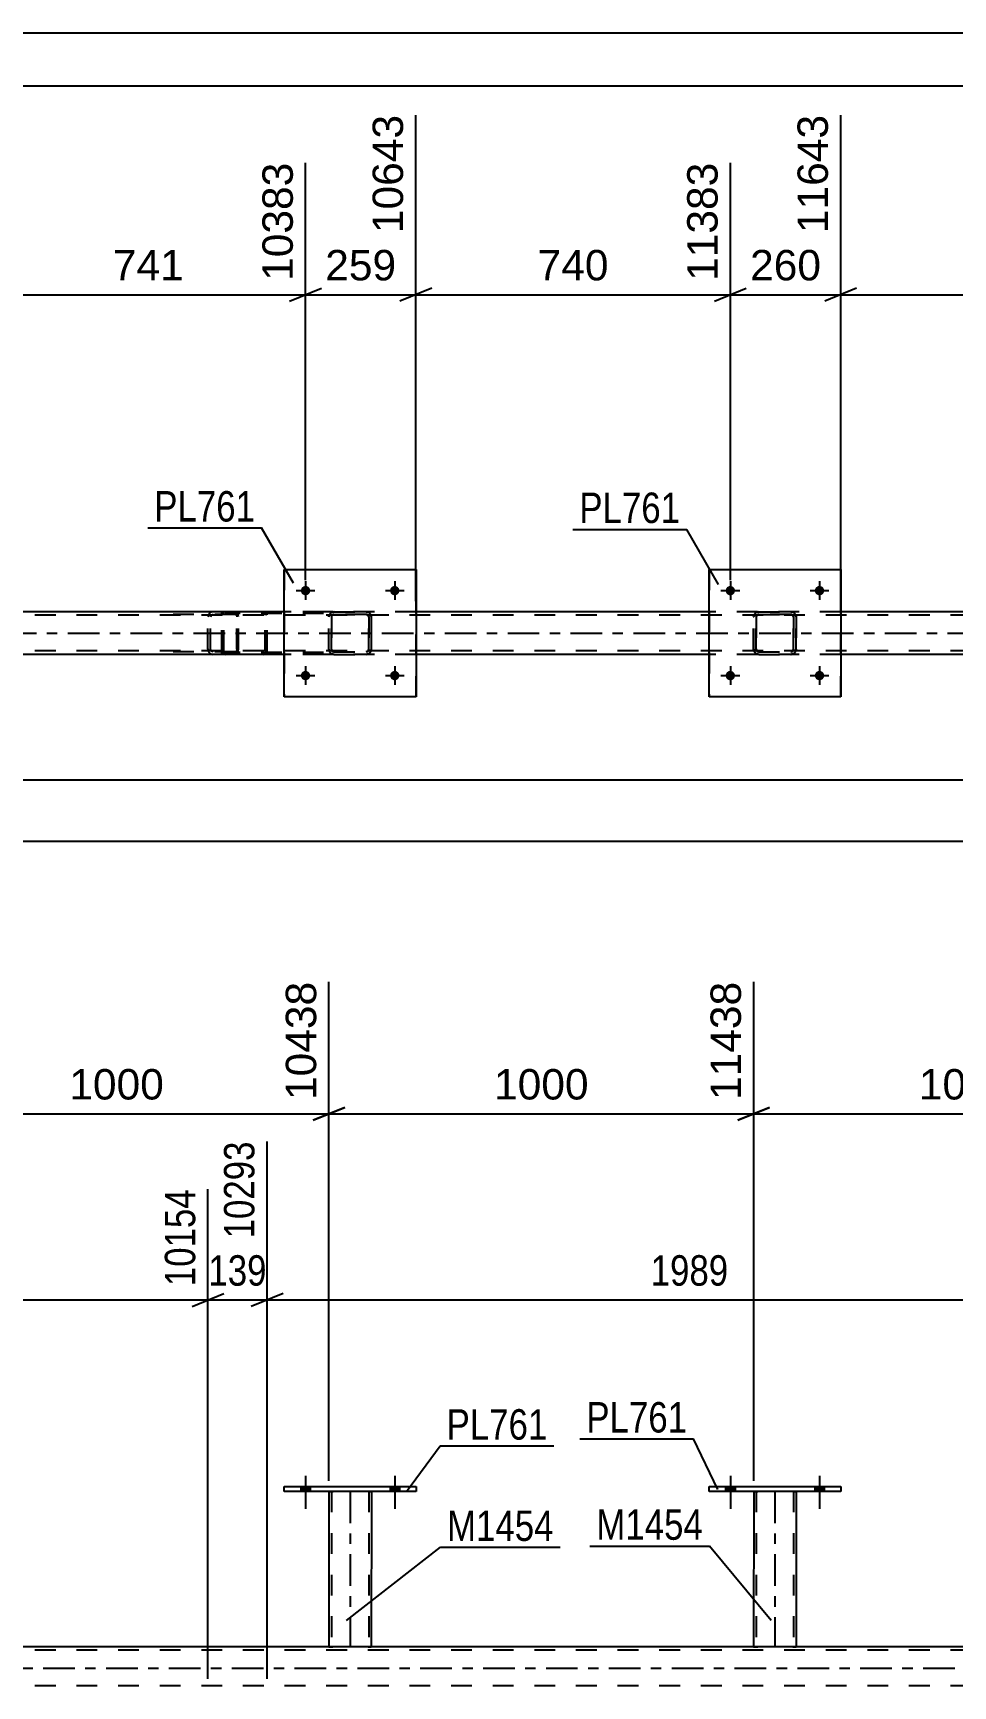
# Model space of a CAD drawing. Header units: millimetres. Extents: x 0 to 841, y 0 to 594.
# Drawn here: x 429.3 to 515.9, y 438.3 to 594 of the extents above; entities that cross this region are included whole.
import ezdxf

# ---------------------------------------------------------------- set-up
doc = ezdxf.new("R2010")
doc.units = ezdxf.units.MM
doc.linetypes.add('DXK_LINE_DOT2', pattern=[3.9198, 1.9599, -1.9599])
doc.linetypes.add('DXK_LINE_DOT3', pattern=[5.9187, 2.979, -0.9799, 0.9799, -0.9799])
doc.styles.add('Arial', font='ARIAL.TTF', dxfattribs={"height": 0.2})
doc.styles.add('Arial Narrow', font='ARIALN.TTF', dxfattribs={"height": 0.2})

# ---------------------------------------------------------------- blocks, each defined once
blk = doc.blocks.new('Unknown-814761036-1137')
at = {"color": 5, "linetype": 'Continuous'}
for p, q in [((841, 594), (0, 594)), ((836, 589), (5, 589))]:
    blk.add_line(p, q, dxfattribs=at)
blk = doc.blocks.new('Part-814761036-1371 - 1274')
at = {"color": 7, "linetype": 'DXK_LINE_DOT2'}
for p, q in [((447.1, 539.29), (447.07, 539.17)), ((447.07, 535.81), (447.07, 539.17)), ((447.24, 539.17), (447.26, 539.23)), ((447.24, 535.81), (447.24, 539.17)), ((447.26, 539.23), (447.29, 539.28)), ((447.41, 539.49), (447.28, 539.46)), ((447.29, 539.28), (447.35, 539.32)), ((447.35, 539.32), (447.41, 539.33)), ((456.64, 539.49), (447.41, 539.49)), ((456.64, 539.33), (447.41, 539.33)), ((451.12, 539.46), (450.99, 539.49)), ((450.99, 539.33), (451.05, 539.32)), ((451.05, 539.32), (451.08, 539.3)), ((451.08, 539.3), (451.11, 539.28)), ((451.11, 539.28), (451.15, 539.23)), ((451.15, 539.23), (451.16, 539.17)), ((451.16, 535.81), (451.16, 539.17)), ((451.33, 539.17), (451.3, 539.29)), ((451.33, 535.81), (451.33, 539.17)), ((447.07, 535.81), (447.1, 535.69)), ((447.26, 535.75), (447.24, 535.81)), ((447.29, 535.7), (447.26, 535.75)), ((447.28, 535.51), (447.41, 535.49)), ((447.29, 535.7), (447.32, 535.68)), ((447.32, 535.68), (447.35, 535.66)), ((447.35, 535.66), (447.41, 535.65)), ((456.64, 535.65), (447.41, 535.65)), ((456.64, 535.49), (447.41, 535.49)), ((451.05, 535.66), (450.99, 535.65)), ((450.99, 535.49), (451.12, 535.51)), ((451.11, 535.7), (451.05, 535.66)), ((451.15, 535.75), (451.11, 535.7)), ((451.16, 535.81), (451.15, 535.75)), ((451.3, 535.69), (451.33, 535.81))]:
    blk.add_line(p, q, dxfattribs=at)
for centre, start, end in [((447.4, 539.15), 110.7583, 155.68), ((451, 539.15), 24.32, 69.2417), ((447.4, 535.82), 204.32, 249.2417), ((451, 535.82), 290.7583, 335.68)]:
    blk.add_arc(centre, 0.331, start, end, dxfattribs=at)
blk = doc.blocks.new('Part-814761036-1306 - 1274')
at = {"color": 7, "linetype": 'DXK_LINE_DOT2'}
for p, q in [((760.68, 539.17), (83.35, 539.17)), ((465.35, 539.49), (452.95, 539.49)), ((505.35, 539.49), (492.95, 539.49)), ((760.68, 535.81), (83.35, 535.81)), ((465.35, 535.49), (452.95, 535.49)), ((505.35, 535.49), (492.95, 535.49))]:
    blk.add_line(p, q, dxfattribs=at)
at = {"color": 2, "linetype": 'Continuous'}
for p, q in [((452.95, 539.49), (425.35, 539.49)), ((492.95, 539.49), (465.35, 539.49)), ((532.95, 539.49), (505.35, 539.49)), ((452.95, 535.49), (425.35, 535.49)), ((492.95, 535.49), (465.35, 535.49)), ((532.95, 535.49), (505.35, 535.49))]:
    blk.add_line(p, q, dxfattribs=at)
at = {"color": 7, "linetype": 'DXK_LINE_DOT3'}
blk.add_line((83.35, 537.49), (760.68, 537.49), dxfattribs=at)
blk = doc.blocks.new('Bolt-814761036-1441 - 1274')
at = {"linetype": 'Continuous'}
for points in [[(454.51, 533.49), (454.52, 533.58), (454.55, 533.67), (454.59, 533.75), (454.65, 533.82), (454.73, 533.87), (454.81, 533.91), (454.9, 533.93), (454.99, 533.93), (455.08, 533.91), (455.17, 533.87), (455.24, 533.82), (455.3, 533.75), (455.35, 533.67), (455.38, 533.58), (455.39, 533.49), (455.38, 533.4), (455.35, 533.31), (455.3, 533.23), (455.24, 533.16), (455.17, 533.11), (455.08, 533.07), (454.99, 533.05), (454.9, 533.05), (454.81, 533.07), (454.73, 533.11), (454.65, 533.16), (454.59, 533.23), (454.55, 533.31), (454.52, 533.4)], [(462.91, 533.49), (462.92, 533.58), (462.95, 533.67), (462.99, 533.75), (463.05, 533.82), (463.13, 533.87), (463.21, 533.91), (463.3, 533.93), (463.39, 533.93), (463.48, 533.91), (463.57, 533.87), (463.64, 533.82), (463.7, 533.75), (463.75, 533.67), (463.78, 533.58), (463.79, 533.49), (463.78, 533.4), (463.75, 533.31), (463.7, 533.23), (463.64, 533.16), (463.57, 533.11), (463.48, 533.07), (463.39, 533.05), (463.3, 533.05), (463.21, 533.07), (463.13, 533.11), (463.05, 533.16), (462.99, 533.23), (462.95, 533.31), (462.92, 533.4)]]:
    blk.add_hatch(color=1, dxfattribs=at).paths.add_polyline_path(points)
at = {"color": 1, "linetype": 'Continuous'}
for p, q in [((454.95, 534.37), (454.95, 532.61)), ((463.35, 534.37), (463.35, 532.61)), ((454.07, 533.49), (455.83, 533.49)), ((462.47, 533.49), (464.23, 533.49))]:
    blk.add_line(p, q, dxfattribs=at)
blk = doc.blocks.new('Part-814761036-1377 - 1274')
at = {"color": 7, "linetype": 'DXK_LINE_DOT2'}
for p, q in [((448.35, 539.49), (441.42, 539.49)), ((448.35, 539.25), (441.42, 539.25)), ((445.77, 539.09), (445.76, 539.01)), ((445.76, 535.97), (445.76, 539.01)), ((445.79, 539.19), (445.77, 539.09)), ((446.01, 539.01), (446.03, 539.1)), ((446.01, 535.97), (446.01, 539.01)), ((446.03, 539.1), (446.08, 539.18)), ((446.26, 539.49), (446.07, 539.45)), ((446.08, 539.18), (446.16, 539.23)), ((446.16, 539.23), (446.26, 539.25)), ((447.07, 539.25), (447.07, 539.49)), ((448.45, 539.45), (448.35, 539.49)), ((448.35, 539.25), (448.4, 539.23)), ((448.4, 539.23), (448.45, 539.18)), ((448.54, 539.35), (448.45, 539.45)), ((448.45, 539.18), (448.47, 539.1)), ((448.47, 539.1), (448.49, 539.01)), ((448.49, 535.97), (448.49, 539.01)), ((448.6, 539.19), (448.54, 539.35)), ((448.62, 539.01), (448.6, 539.19)), ((448.62, 535.97), (448.62, 539.01)), ((448.35, 535.73), (441.42, 535.73)), ((448.35, 535.49), (441.42, 535.49)), ((445.76, 535.97), (445.77, 535.88)), ((445.77, 535.88), (445.79, 535.78)), ((446.03, 535.88), (446.01, 535.97)), ((446.08, 535.8), (446.03, 535.88)), ((446.07, 535.53), (446.26, 535.49)), ((446.16, 535.75), (446.08, 535.8)), ((446.26, 535.73), (446.16, 535.75)), ((447.07, 535.49), (447.07, 535.73)), ((448.4, 535.75), (448.35, 535.73)), ((448.35, 535.49), (448.45, 535.53)), ((448.45, 535.8), (448.4, 535.75)), ((448.47, 535.88), (448.45, 535.8)), ((448.45, 535.53), (448.54, 535.63)), ((448.49, 535.97), (448.47, 535.88)), ((448.54, 535.63), (448.6, 535.78)), ((448.6, 535.78), (448.62, 535.97))]:
    blk.add_line(p, q, dxfattribs=at)
for centre, start, end in [((446.24, 538.99), 111.1941, 156.1506), ((446.24, 535.98), 203.8494, 248.8059)]:
    blk.add_arc(centre, 0.492, start, end, dxfattribs=at)
blk = doc.blocks.new('Bolt-814761036-1442 - 1274')
at = {"linetype": 'Continuous'}
for points in [[(454.51, 541.49), (454.52, 541.58), (454.55, 541.67), (454.59, 541.75), (454.65, 541.82), (454.73, 541.87), (454.81, 541.91), (454.9, 541.93), (454.99, 541.93), (455.08, 541.91), (455.17, 541.87), (455.24, 541.82), (455.3, 541.75), (455.35, 541.67), (455.38, 541.58), (455.39, 541.49), (455.38, 541.4), (455.35, 541.31), (455.3, 541.23), (455.24, 541.16), (455.17, 541.11), (455.08, 541.07), (454.99, 541.05), (454.9, 541.05), (454.81, 541.07), (454.73, 541.11), (454.65, 541.16), (454.59, 541.23), (454.55, 541.31), (454.52, 541.4)], [(462.91, 541.49), (462.92, 541.58), (462.95, 541.67), (462.99, 541.75), (463.05, 541.82), (463.13, 541.87), (463.21, 541.91), (463.3, 541.93), (463.39, 541.93), (463.48, 541.91), (463.57, 541.87), (463.64, 541.82), (463.7, 541.75), (463.75, 541.67), (463.78, 541.58), (463.79, 541.49), (463.78, 541.4), (463.75, 541.31), (463.7, 541.23), (463.64, 541.16), (463.57, 541.11), (463.48, 541.07), (463.39, 541.05), (463.3, 541.05), (463.21, 541.07), (463.13, 541.11), (463.05, 541.16), (462.99, 541.23), (462.95, 541.31), (462.92, 541.4)]]:
    blk.add_hatch(color=1, dxfattribs=at).paths.add_polyline_path(points)
at = {"color": 1, "linetype": 'Continuous'}
for p, q in [((454.95, 542.37), (454.95, 540.61)), ((463.35, 542.37), (463.35, 540.61)), ((454.07, 541.49), (455.83, 541.49)), ((462.47, 541.49), (464.23, 541.49))]:
    blk.add_line(p, q, dxfattribs=at)
blk = doc.blocks.new('Bolt-814761036-1443 - 1274')
at = {"linetype": 'Continuous'}
for points in [[(494.51, 533.49), (494.52, 533.58), (494.55, 533.67), (494.59, 533.75), (494.65, 533.82), (494.73, 533.87), (494.81, 533.91), (494.9, 533.93), (494.99, 533.93), (495.08, 533.91), (495.17, 533.87), (495.24, 533.82), (495.3, 533.75), (495.35, 533.67), (495.38, 533.58), (495.39, 533.49), (495.38, 533.4), (495.35, 533.31), (495.3, 533.23), (495.24, 533.16), (495.17, 533.11), (495.08, 533.07), (494.99, 533.05), (494.9, 533.05), (494.81, 533.07), (494.73, 533.11), (494.65, 533.16), (494.59, 533.23), (494.55, 533.31), (494.52, 533.4)], [(502.91, 533.49), (502.92, 533.58), (502.95, 533.67), (502.99, 533.75), (503.05, 533.82), (503.13, 533.87), (503.21, 533.91), (503.3, 533.93), (503.39, 533.93), (503.48, 533.91), (503.57, 533.87), (503.64, 533.82), (503.7, 533.75), (503.75, 533.67), (503.78, 533.58), (503.79, 533.49), (503.78, 533.4), (503.75, 533.31), (503.7, 533.23), (503.64, 533.16), (503.57, 533.11), (503.48, 533.07), (503.39, 533.05), (503.3, 533.05), (503.21, 533.07), (503.13, 533.11), (503.05, 533.16), (502.99, 533.23), (502.95, 533.31), (502.92, 533.4)]]:
    blk.add_hatch(color=1, dxfattribs=at).paths.add_polyline_path(points)
at = {"color": 1, "linetype": 'Continuous'}
for p, q in [((494.95, 534.37), (494.95, 532.61)), ((503.35, 534.37), (503.35, 532.61)), ((494.07, 533.49), (495.83, 533.49)), ((502.47, 533.49), (504.23, 533.49))]:
    blk.add_line(p, q, dxfattribs=at)
blk = doc.blocks.new('Bolt-814761036-1444 - 1274')
at = {"linetype": 'Continuous'}
for points in [[(494.51, 541.49), (494.52, 541.58), (494.55, 541.67), (494.59, 541.75), (494.65, 541.82), (494.73, 541.87), (494.81, 541.91), (494.9, 541.93), (494.99, 541.93), (495.08, 541.91), (495.17, 541.87), (495.24, 541.82), (495.3, 541.75), (495.35, 541.67), (495.38, 541.58), (495.39, 541.49), (495.38, 541.4), (495.35, 541.31), (495.3, 541.23), (495.24, 541.16), (495.17, 541.11), (495.08, 541.07), (494.99, 541.05), (494.9, 541.05), (494.81, 541.07), (494.73, 541.11), (494.65, 541.16), (494.59, 541.23), (494.55, 541.31), (494.52, 541.4)], [(502.91, 541.49), (502.92, 541.58), (502.95, 541.67), (502.99, 541.75), (503.05, 541.82), (503.13, 541.87), (503.21, 541.91), (503.3, 541.93), (503.39, 541.93), (503.48, 541.91), (503.57, 541.87), (503.64, 541.82), (503.7, 541.75), (503.75, 541.67), (503.78, 541.58), (503.79, 541.49), (503.78, 541.4), (503.75, 541.31), (503.7, 541.23), (503.64, 541.16), (503.57, 541.11), (503.48, 541.07), (503.39, 541.05), (503.3, 541.05), (503.21, 541.07), (503.13, 541.11), (503.05, 541.16), (502.99, 541.23), (502.95, 541.31), (502.92, 541.4)]]:
    blk.add_hatch(color=1, dxfattribs=at).paths.add_polyline_path(points)
at = {"color": 1, "linetype": 'Continuous'}
for p, q in [((494.95, 542.37), (494.95, 540.61)), ((503.35, 542.37), (503.35, 540.61)), ((494.07, 541.49), (495.83, 541.49)), ((502.47, 541.49), (504.23, 541.49))]:
    blk.add_line(p, q, dxfattribs=at)
blk = doc.blocks.new('Part-814761036-1490 - 1274')
at = {"color": 2, "linetype": 'Continuous'}
for p, q in [((492.95, 531.49), (492.95, 543.49)), ((492.95, 543.49), (492.95, 543.49)), ((492.95, 543.49), (505.35, 543.49)), ((505.35, 543.49), (505.35, 531.49)), ((492.95, 531.49), (492.95, 531.49)), ((505.35, 531.49), (492.95, 531.49))]:
    blk.add_line(p, q, dxfattribs=at)
at = {"color": 7, "linetype": 'DXK_LINE_DOT2'}
for p, q in [((492.95, 543.49), (492.95, 531.49)), ((492.95, 543.49), (492.95, 543.49)), ((505.35, 531.49), (505.35, 543.49)), ((492.95, 531.49), (492.95, 531.49))]:
    blk.add_line(p, q, dxfattribs=at)
blk = doc.blocks.new('Part-814761036-1491 - 1274')
at = {"color": 7, "linetype": 'DXK_LINE_DOT2'}
for p, q in [((497.14, 539.01), (497.18, 539.19)), ((497.14, 539.01), (497.15, 539.01)), ((497.14, 535.97), (497.14, 539.01)), ((497.18, 539.19), (497.15, 539.01)), ((497.15, 535.97), (497.15, 539.01)), ((497.4, 539.1), (497.38, 539.01)), ((497.39, 539.01), (497.38, 539.01)), ((497.38, 539.01), (497.38, 535.97)), ((497.39, 539.01), (497.41, 539.1)), ((497.39, 535.97), (497.39, 539.01)), ((497.45, 539.18), (497.4, 539.1)), ((497.41, 539.1), (497.46, 539.18)), ((497.44, 539.45), (497.62, 539.49)), ((497.63, 539.49), (497.44, 539.45)), ((497.53, 539.23), (497.45, 539.18)), ((497.46, 539.18), (497.54, 539.23)), ((497.62, 539.25), (497.53, 539.23)), ((497.54, 539.23), (497.63, 539.25)), ((497.63, 539.49), (497.62, 539.49)), ((497.62, 539.49), (500.66, 539.49)), ((497.62, 539.25), (497.63, 539.25)), ((500.66, 539.25), (497.62, 539.25)), ((497.63, 539.49), (500.67, 539.49)), ((497.63, 539.25), (500.67, 539.25)), ((500.66, 539.49), (500.67, 539.49)), ((500.66, 539.49), (500.85, 539.45)), ((500.67, 539.25), (500.66, 539.25)), ((500.75, 539.23), (500.66, 539.25)), ((500.85, 539.45), (500.67, 539.49)), ((500.67, 539.25), (500.76, 539.23)), ((500.75, 539.23), (500.76, 539.23)), ((500.83, 539.18), (500.75, 539.23)), ((500.76, 539.23), (500.84, 539.18)), ((500.88, 539.1), (500.83, 539.18)), ((500.84, 539.18), (500.89, 539.1)), ((500.9, 539.01), (500.88, 539.1)), ((500.89, 539.1), (500.91, 539.01)), ((500.91, 539.01), (500.9, 539.01)), ((500.9, 539.01), (500.9, 535.97)), ((500.91, 535.97), (500.91, 539.01)), ((501.11, 539.19), (501.14, 539.01)), ((501.15, 539.01), (501.11, 539.19)), ((501.15, 539.01), (501.14, 539.01)), ((501.14, 539.01), (501.14, 535.97)), ((501.15, 535.97), (501.15, 539.01)), ((497.15, 535.97), (497.14, 535.97)), ((497.18, 535.78), (497.14, 535.97)), ((497.15, 535.97), (497.18, 535.78)), ((497.38, 535.97), (497.39, 535.97)), ((497.38, 535.97), (497.4, 535.88)), ((497.41, 535.88), (497.39, 535.97)), ((497.4, 535.88), (497.45, 535.8)), ((497.46, 535.8), (497.41, 535.88)), ((497.44, 535.53), (497.44, 535.52)), ((497.62, 535.49), (497.44, 535.53)), ((497.44, 535.52), (497.63, 535.49)), ((497.45, 535.8), (497.53, 535.75)), ((497.54, 535.75), (497.46, 535.8)), ((497.53, 535.75), (497.62, 535.73)), ((497.63, 535.73), (497.54, 535.75)), ((497.63, 535.73), (497.62, 535.73)), ((497.62, 535.73), (500.66, 535.73)), ((497.63, 535.49), (497.62, 535.49)), ((497.62, 535.49), (500.66, 535.49)), ((497.63, 535.73), (500.67, 535.73)), ((497.63, 535.49), (500.67, 535.49)), ((500.66, 535.73), (500.75, 535.75)), ((500.66, 535.73), (500.67, 535.73)), ((500.85, 535.53), (500.66, 535.49)), ((500.66, 535.49), (500.67, 535.49)), ((500.76, 535.75), (500.67, 535.73)), ((500.67, 535.49), (500.85, 535.52)), ((500.75, 535.75), (500.83, 535.8)), ((500.84, 535.8), (500.76, 535.75)), ((500.83, 535.8), (500.88, 535.88)), ((500.89, 535.88), (500.84, 535.8)), ((500.88, 535.88), (500.9, 535.97)), ((500.91, 535.97), (500.89, 535.88)), ((500.9, 535.97), (500.91, 535.97)), ((501.14, 535.97), (501.11, 535.78)), ((501.11, 535.78), (501.15, 535.97)), ((501.14, 535.97), (501.15, 535.97))]:
    blk.add_line(p, q, dxfattribs=at)
at = {"color": 7, "linetype": 'DXK_LINE_DOT3'}
blk.add_line((499.15, 537.49), (499.14, 537.49), dxfattribs=at)
at = {"color": 7, "linetype": 'DXK_LINE_DOT2'}
for centre, start, end in [((497.62, 539.01), 112.5, 157.5), ((497.63, 539.01), 112.5, 157.5), ((500.66, 539.01), 22.5, 67.5), ((500.67, 539.01), 22.5, 67.5), ((497.62, 535.97), 202.5, 247.5), ((497.63, 535.97), 202.5, 247.5), ((500.66, 535.97), 292.5, 337.5), ((500.67, 535.97), 292.5, 337.5)]:
    blk.add_arc(centre, 0.48, start, end, dxfattribs=at)
blk = doc.blocks.new('Part-814761036-1496 - 1274')
at = {"color": 2, "linetype": 'Continuous'}
for p, q in [((452.95, 531.49), (452.95, 543.49)), ((452.95, 543.49), (452.95, 543.49)), ((452.95, 543.49), (465.35, 543.49)), ((465.35, 543.49), (465.35, 531.49)), ((452.95, 531.49), (452.95, 531.49)), ((465.35, 531.49), (452.95, 531.49))]:
    blk.add_line(p, q, dxfattribs=at)
at = {"color": 7, "linetype": 'DXK_LINE_DOT2'}
for p, q in [((452.95, 543.49), (452.95, 531.49)), ((452.95, 543.49), (452.95, 543.49)), ((465.35, 531.49), (465.35, 543.49)), ((452.95, 531.49), (452.95, 531.49))]:
    blk.add_line(p, q, dxfattribs=at)
blk = doc.blocks.new('Part-814761036-1497 - 1274')
at = {"color": 7, "linetype": 'DXK_LINE_DOT2'}
for p, q in [((457.14, 539.01), (457.18, 539.19)), ((457.14, 539.01), (457.15, 539.01)), ((457.14, 535.97), (457.14, 539.01)), ((457.18, 539.19), (457.15, 539.01)), ((457.15, 535.97), (457.15, 539.01)), ((457.4, 539.1), (457.38, 539.01)), ((457.39, 539.01), (457.38, 539.01)), ((457.38, 539.01), (457.38, 535.97)), ((457.39, 539.01), (457.41, 539.1)), ((457.39, 535.97), (457.39, 539.01)), ((457.45, 539.18), (457.4, 539.1)), ((457.41, 539.1), (457.46, 539.18)), ((457.44, 539.45), (457.62, 539.49)), ((457.63, 539.49), (457.44, 539.45)), ((457.53, 539.23), (457.45, 539.18)), ((457.46, 539.18), (457.54, 539.23)), ((457.62, 539.25), (457.53, 539.23)), ((457.54, 539.23), (457.63, 539.25)), ((457.63, 539.49), (457.62, 539.49)), ((457.62, 539.49), (460.66, 539.49)), ((457.62, 539.25), (457.63, 539.25)), ((460.66, 539.25), (457.62, 539.25)), ((457.63, 539.49), (460.67, 539.49)), ((457.63, 539.25), (460.67, 539.25)), ((460.66, 539.49), (460.67, 539.49)), ((460.66, 539.49), (460.85, 539.45)), ((460.67, 539.25), (460.66, 539.25)), ((460.75, 539.23), (460.66, 539.25)), ((460.85, 539.45), (460.67, 539.49)), ((460.67, 539.25), (460.76, 539.23)), ((460.75, 539.23), (460.76, 539.23)), ((460.83, 539.18), (460.75, 539.23)), ((460.76, 539.23), (460.84, 539.18)), ((460.88, 539.1), (460.83, 539.18)), ((460.84, 539.18), (460.89, 539.1)), ((460.9, 539.01), (460.88, 539.1)), ((460.89, 539.1), (460.91, 539.01)), ((460.91, 539.01), (460.9, 539.01)), ((460.9, 539.01), (460.9, 535.97)), ((460.91, 535.97), (460.91, 539.01)), ((461.11, 539.19), (461.14, 539.01)), ((461.15, 539.01), (461.11, 539.19)), ((461.15, 539.01), (461.14, 539.01)), ((461.14, 539.01), (461.14, 535.97)), ((461.15, 535.97), (461.15, 539.01)), ((457.15, 535.97), (457.14, 535.97)), ((457.18, 535.78), (457.14, 535.97)), ((457.15, 535.97), (457.18, 535.78)), ((457.38, 535.97), (457.39, 535.97)), ((457.38, 535.97), (457.4, 535.88)), ((457.41, 535.88), (457.39, 535.97)), ((457.4, 535.88), (457.45, 535.8)), ((457.46, 535.8), (457.41, 535.88)), ((457.44, 535.53), (457.44, 535.52)), ((457.62, 535.49), (457.44, 535.53)), ((457.44, 535.52), (457.63, 535.49)), ((457.45, 535.8), (457.53, 535.75)), ((457.54, 535.75), (457.46, 535.8)), ((457.53, 535.75), (457.62, 535.73)), ((457.63, 535.73), (457.54, 535.75)), ((457.63, 535.73), (457.62, 535.73)), ((457.62, 535.73), (460.66, 535.73)), ((457.63, 535.49), (457.62, 535.49)), ((457.62, 535.49), (460.66, 535.49)), ((457.63, 535.73), (460.67, 535.73)), ((457.63, 535.49), (460.67, 535.49)), ((460.66, 535.73), (460.75, 535.75)), ((460.66, 535.73), (460.67, 535.73)), ((460.85, 535.53), (460.66, 535.49)), ((460.66, 535.49), (460.67, 535.49)), ((460.76, 535.75), (460.67, 535.73)), ((460.67, 535.49), (460.85, 535.52)), ((460.75, 535.75), (460.83, 535.8)), ((460.84, 535.8), (460.76, 535.75)), ((460.83, 535.8), (460.88, 535.88)), ((460.89, 535.88), (460.84, 535.8)), ((460.88, 535.88), (460.9, 535.97)), ((460.91, 535.97), (460.89, 535.88)), ((460.9, 535.97), (460.91, 535.97)), ((461.14, 535.97), (461.11, 535.78)), ((461.11, 535.78), (461.15, 535.97)), ((461.14, 535.97), (461.15, 535.97))]:
    blk.add_line(p, q, dxfattribs=at)
at = {"color": 7, "linetype": 'DXK_LINE_DOT3'}
blk.add_line((459.15, 537.49), (459.14, 537.49), dxfattribs=at)
at = {"color": 7, "linetype": 'DXK_LINE_DOT2'}
for centre, start, end in [((457.62, 539.01), 112.5, 157.5), ((457.63, 539.01), 112.5, 157.5), ((460.66, 539.01), 22.5, 67.5), ((460.67, 539.01), 22.5, 67.5), ((457.62, 535.97), 202.5, 247.5), ((457.63, 535.97), 202.5, 247.5), ((460.66, 535.97), 292.5, 337.5), ((460.67, 535.97), 292.5, 337.5)]:
    blk.add_arc(centre, 0.48, start, end, dxfattribs=at)
blk = doc.blocks.new('Bolt-814761036-3072 - 3064')
at = {"linetype": 'Continuous'}
for points in [[(494.51, 456.66), (495.39, 456.66), (495.39, 457.14), (494.51, 457.14)], [(502.91, 456.66), (503.79, 456.66), (503.79, 457.14), (502.91, 457.14)]]:
    blk.add_hatch(color=1, dxfattribs=at).paths.add_polyline_path(points)
at = {"color": 1, "linetype": 'Continuous'}
for p, q in [((494.95, 458.14), (494.95, 455.02)), ((503.35, 458.14), (503.35, 455.02)), ((494.51, 457.14), (494.51, 456.66)), ((495.39, 457.14), (495.39, 456.66)), ((502.91, 457.14), (502.91, 456.66)), ((503.79, 457.14), (503.79, 456.66))]:
    blk.add_line(p, q, dxfattribs=at)
blk = doc.blocks.new('Bolt-814761036-3170 - 3064')
at = {"linetype": 'Continuous'}
for points in [[(454.51, 456.66), (455.39, 456.66), (455.39, 457.14), (454.51, 457.14)], [(462.91, 456.66), (463.79, 456.66), (463.79, 457.14), (462.91, 457.14)]]:
    blk.add_hatch(color=1, dxfattribs=at).paths.add_polyline_path(points)
at = {"color": 1, "linetype": 'Continuous'}
for p, q in [((454.95, 458.14), (454.95, 455.02)), ((463.35, 458.14), (463.35, 455.02)), ((454.51, 457.14), (454.51, 456.66)), ((455.39, 457.14), (455.39, 456.66)), ((462.91, 457.14), (462.91, 456.66)), ((463.79, 457.14), (463.79, 456.66))]:
    blk.add_line(p, q, dxfattribs=at)
blk = doc.blocks.new('Part-814761036-3531 - 3064')
at = {"color": 2, "linetype": 'Continuous'}
for p, q in [((497.15, 456.66), (497.14, 442.02)), ((501.15, 456.66), (501.14, 442.02)), ((497.18, 442.02), (497.14, 442.02)), ((497.28, 442.02), (497.18, 442.02)), ((497.44, 442.02), (497.28, 442.02)), ((500.85, 442.02), (497.44, 442.02)), ((501, 442.02), (500.85, 442.02)), ((501.11, 442.02), (501, 442.02)), ((501.14, 442.02), (501.11, 442.02))]:
    blk.add_line(p, q, dxfattribs=at)
at = {"color": 7, "linetype": 'DXK_LINE_DOT2'}
for p, q in [((497.15, 456.66), (497.15, 456.66)), ((497.15, 456.66), (497.15, 456.66)), ((497.15, 456.66), (497.15, 456.66)), ((497.18, 456.66), (497.15, 456.66)), ((497.15, 456.66), (497.18, 456.66)), ((497.29, 456.66), (497.18, 456.66)), ((497.18, 456.66), (497.29, 456.66)), ((497.44, 456.66), (497.29, 456.66)), ((497.29, 456.66), (497.44, 456.66)), ((497.39, 456.66), (497.38, 442.02)), ((497.39, 456.66), (497.39, 456.66)), ((497.41, 456.66), (497.39, 456.66)), ((497.39, 456.66), (497.41, 456.66)), ((497.46, 456.66), (497.41, 456.66)), ((497.41, 456.66), (497.46, 456.66)), ((500.85, 456.66), (497.44, 456.66)), ((500.85, 456.66), (497.44, 456.66)), ((500.76, 456.66), (497.46, 456.66)), ((497.46, 456.66), (497.54, 456.66)), ((500.84, 456.66), (497.54, 456.66)), ((500.84, 456.66), (500.76, 456.66)), ((500.89, 456.66), (500.84, 456.66)), ((500.84, 456.66), (500.89, 456.66)), ((500.85, 456.66), (501.01, 456.66)), ((501.01, 456.66), (500.85, 456.66)), ((500.91, 456.66), (500.89, 456.66)), ((500.89, 456.66), (500.91, 456.66)), ((500.91, 456.66), (500.9, 442.02)), ((500.91, 456.66), (500.91, 456.66)), ((501.01, 456.66), (501.11, 456.66)), ((501.11, 456.66), (501.01, 456.66)), ((501.11, 456.66), (501.15, 456.66)), ((501.15, 456.66), (501.11, 456.66)), ((501.15, 456.66), (501.15, 456.66)), ((501.15, 456.66), (501.15, 456.66)), ((501.15, 456.66), (501.15, 456.66)), ((497.14, 442.02), (497.18, 442.02)), ((497.18, 442.02), (497.28, 442.02)), ((497.28, 442.02), (497.44, 442.02)), ((497.4, 442.02), (497.38, 442.02)), ((497.38, 442.02), (497.4, 442.02)), ((497.45, 442.02), (497.4, 442.02)), ((497.4, 442.02), (497.44, 442.02)), ((500.85, 442.02), (497.44, 442.02)), ((497.44, 442.02), (497.45, 442.02)), ((500.75, 442.02), (497.45, 442.02)), ((497.45, 442.02), (497.53, 442.02)), ((500.83, 442.02), (497.53, 442.02)), ((500.83, 442.02), (500.75, 442.02)), ((500.88, 442.02), (500.83, 442.02)), ((500.83, 442.02), (500.88, 442.02)), ((500.85, 442.02), (501, 442.02)), ((500.9, 442.02), (500.88, 442.02)), ((500.88, 442.02), (500.9, 442.02)), ((501, 442.02), (501.11, 442.02)), ((501.11, 442.02), (501.14, 442.02))]:
    blk.add_line(p, q, dxfattribs=at)
at = {"color": 7, "linetype": 'DXK_LINE_DOT3'}
blk.add_line((499.15, 456.66), (499.14, 442.02), dxfattribs=at)
blk = doc.blocks.new('Bolt-814761036-3171 - 3064')
at = {"linetype": 'Continuous'}
for points in [[(454.51, 456.66), (455.39, 456.66), (455.39, 457.14), (454.51, 457.14)], [(462.91, 456.66), (463.79, 456.66), (463.79, 457.14), (462.91, 457.14)]]:
    blk.add_hatch(color=1, dxfattribs=at).paths.add_polyline_path(points)
at = {"color": 1, "linetype": 'Continuous'}
for p, q in [((454.95, 458.14), (454.95, 455.02)), ((463.35, 458.14), (463.35, 455.02)), ((454.51, 457.14), (454.51, 456.66)), ((455.39, 457.14), (455.39, 456.66)), ((462.91, 457.14), (462.91, 456.66)), ((463.79, 457.14), (463.79, 456.66))]:
    blk.add_line(p, q, dxfattribs=at)
blk = doc.blocks.new('Bolt-814761036-3172 - 3064')
at = {"linetype": 'Continuous'}
for points in [[(494.51, 456.66), (495.39, 456.66), (495.39, 457.14), (494.51, 457.14)], [(502.91, 456.66), (503.79, 456.66), (503.79, 457.14), (502.91, 457.14)]]:
    blk.add_hatch(color=1, dxfattribs=at).paths.add_polyline_path(points)
at = {"color": 1, "linetype": 'Continuous'}
for p, q in [((494.95, 458.14), (494.95, 455.02)), ((503.35, 458.14), (503.35, 455.02)), ((494.51, 457.14), (494.51, 456.66)), ((495.39, 457.14), (495.39, 456.66)), ((502.91, 457.14), (502.91, 456.66)), ((503.79, 457.14), (503.79, 456.66))]:
    blk.add_line(p, q, dxfattribs=at)
blk = doc.blocks.new('Part-814761036-3206 - 3064')
at = {"color": 2, "linetype": 'Continuous'}
for p, q in [((457.15, 456.66), (457.14, 442.02)), ((461.15, 456.66), (461.14, 442.02)), ((457.18, 442.02), (457.14, 442.02)), ((457.28, 442.02), (457.18, 442.02)), ((457.44, 442.02), (457.28, 442.02)), ((460.85, 442.02), (457.44, 442.02)), ((461, 442.02), (460.85, 442.02)), ((461.11, 442.02), (461, 442.02)), ((461.14, 442.02), (461.11, 442.02))]:
    blk.add_line(p, q, dxfattribs=at)
at = {"color": 7, "linetype": 'DXK_LINE_DOT2'}
for p, q in [((457.15, 456.66), (457.15, 456.66)), ((457.15, 456.66), (457.15, 456.66)), ((457.15, 456.66), (457.15, 456.66)), ((457.18, 456.66), (457.15, 456.66)), ((457.15, 456.66), (457.18, 456.66)), ((457.29, 456.66), (457.18, 456.66)), ((457.18, 456.66), (457.29, 456.66)), ((457.44, 456.66), (457.29, 456.66)), ((457.29, 456.66), (457.44, 456.66)), ((457.39, 456.66), (457.38, 442.02)), ((457.39, 456.66), (457.39, 456.66)), ((457.41, 456.66), (457.39, 456.66)), ((457.39, 456.66), (457.41, 456.66)), ((457.46, 456.66), (457.41, 456.66)), ((457.41, 456.66), (457.46, 456.66)), ((460.85, 456.66), (457.44, 456.66)), ((460.85, 456.66), (457.44, 456.66)), ((460.76, 456.66), (457.46, 456.66)), ((457.46, 456.66), (457.54, 456.66)), ((460.84, 456.66), (457.54, 456.66)), ((460.84, 456.66), (460.76, 456.66)), ((460.89, 456.66), (460.84, 456.66)), ((460.84, 456.66), (460.89, 456.66)), ((460.85, 456.66), (461.01, 456.66)), ((461.01, 456.66), (460.85, 456.66)), ((460.91, 456.66), (460.89, 456.66)), ((460.89, 456.66), (460.91, 456.66)), ((460.91, 456.66), (460.9, 442.02)), ((460.91, 456.66), (460.91, 456.66)), ((461.01, 456.66), (461.11, 456.66)), ((461.11, 456.66), (461.01, 456.66)), ((461.11, 456.66), (461.15, 456.66)), ((461.15, 456.66), (461.11, 456.66)), ((461.15, 456.66), (461.15, 456.66)), ((461.15, 456.66), (461.15, 456.66)), ((461.15, 456.66), (461.15, 456.66)), ((457.14, 442.02), (457.18, 442.02)), ((457.18, 442.02), (457.28, 442.02)), ((457.28, 442.02), (457.44, 442.02)), ((457.4, 442.02), (457.38, 442.02)), ((457.38, 442.02), (457.4, 442.02)), ((457.45, 442.02), (457.4, 442.02)), ((457.4, 442.02), (457.44, 442.02)), ((460.85, 442.02), (457.44, 442.02)), ((457.44, 442.02), (457.45, 442.02)), ((460.75, 442.02), (457.45, 442.02)), ((457.45, 442.02), (457.53, 442.02)), ((460.83, 442.02), (457.53, 442.02)), ((460.83, 442.02), (460.75, 442.02)), ((460.88, 442.02), (460.83, 442.02)), ((460.83, 442.02), (460.88, 442.02)), ((460.85, 442.02), (461, 442.02)), ((460.9, 442.02), (460.88, 442.02)), ((460.88, 442.02), (460.9, 442.02)), ((461, 442.02), (461.11, 442.02)), ((461.11, 442.02), (461.14, 442.02))]:
    blk.add_line(p, q, dxfattribs=at)
at = {"color": 7, "linetype": 'DXK_LINE_DOT3'}
blk.add_line((459.15, 456.66), (459.14, 442.02), dxfattribs=at)
blk = doc.blocks.new('Part-814761036-3233 - 3064')
at = {"color": 7, "linetype": 'DXK_LINE_DOT2'}
for p, q in [((760.68, 441.7), (39.61, 441.7)), ((461.14, 442.02), (457.14, 442.02)), ((501.14, 442.02), (497.14, 442.02)), ((760.68, 438.34), (39.61, 438.34))]:
    blk.add_line(p, q, dxfattribs=at)
at = {"color": 2, "linetype": 'Continuous'}
for p, q in [((457.14, 442.02), (421.14, 442.02)), ((497.14, 442.02), (461.14, 442.02)), ((537.14, 442.02), (501.14, 442.02))]:
    blk.add_line(p, q, dxfattribs=at)
at = {"color": 7, "linetype": 'DXK_LINE_DOT3'}
blk.add_line((39.61, 440.02), (760.68, 440.02), dxfattribs=at)
blk = doc.blocks.new('Part-814761036-3483 - 3064')
at = {"color": 2, "linetype": 'Continuous'}
for p, q in [((452.95, 456.66), (452.95, 457.14)), ((452.95, 457.14), (465.35, 457.14)), ((465.35, 456.66), (452.95, 456.66)), ((465.35, 457.14), (465.35, 456.66))]:
    blk.add_line(p, q, dxfattribs=at)
blk = doc.blocks.new('Part-814761036-3536 - 3064')
at = {"color": 2, "linetype": 'Continuous'}
for p, q in [((492.95, 456.66), (492.95, 457.14)), ((492.95, 457.14), (505.35, 457.14)), ((505.35, 456.66), (492.95, 456.66)), ((505.35, 457.14), (505.35, 456.66))]:
    blk.add_line(p, q, dxfattribs=at)
blk = doc.blocks.new('StraightDimension-814761036-12316 - 1274')
at = {"color": 7, "linetype": 'Continuous'}
for p, q in [((425.32, 540.49), (425.32, 584.05)), ((454.95, 542.49), (454.95, 581.78)), ((426.82, 569.96), (423.82, 568.76)), ((453.45, 568.76), (456.45, 569.96)), ((425.32, 569.36), (454.95, 569.36))]:
    blk.add_line(p, q, dxfattribs=at)
at = {"color": 0, "linetype": 'Continuous'}
blk.add_wipeout([(454.35, 582.38), (450.15, 582.38), (450.15, 570.06), (454.35, 570.06)], dxfattribs=at)
at = {"color": 0}
blk.add_wipeout([(444.07, 570.11), (444.07, 574.31), (436.2, 574.31), (436.2, 570.11)], dxfattribs=at)
at = {"color": 3, "linetype": 'Continuous', "style": 'Arial'}
blk.add_text('10383', height=2.865, rotation=90.0002, dxfattribs=at).set_placement((453.75, 570.66))
at = {"color": 3, "style": 'Arial'}
blk.add_text('741', height=2.865, dxfattribs=at).set_placement((436.8, 570.71))
blk = doc.blocks.new('StraightDimension-814761036-12313 - 1274')
at = {"color": 7, "linetype": 'Continuous'}
for p, q in [((505.34, 540.49), (505.34, 586.28)), ((494.95, 542.49), (494.95, 581.78)), ((493.45, 568.76), (496.45, 569.96)), ((506.84, 569.96), (503.84, 568.76)), ((494.95, 569.36), (505.34, 569.36))]:
    blk.add_line(p, q, dxfattribs=at)
at = {"color": 0}
blk.add_wipeout([(504.08, 570.11), (504.08, 574.31), (496.21, 574.31), (496.21, 570.11)], dxfattribs=at)
at = {"color": 3, "style": 'Arial'}
blk.add_text('260', height=2.865, dxfattribs=at).set_placement((496.81, 570.71))
at = {"color": 0, "linetype": 'Continuous'}
blk.add_wipeout([(504.74, 586.88), (500.54, 586.88), (500.54, 574.56), (504.74, 574.56)], dxfattribs=at)
at = {"color": 3, "linetype": 'Continuous', "style": 'Arial'}
blk.add_text('11643', height=2.865, rotation=90.0002, dxfattribs=at).set_placement((504.14, 575.16))
blk = doc.blocks.new('StraightDimension-814761036-1676 - 1274')
at = {"color": 7, "linetype": 'Continuous'}
blk.add_line((47.91, 523.67), (760.68, 523.67), dxfattribs=at)
blk = doc.blocks.new('StraightDimension-814761036-1697 - 1274')
at = {"color": 7, "linetype": 'Continuous'}
blk.add_line((47.27, 517.9), (761.32, 517.9), dxfattribs=at)
blk = doc.blocks.new('StraightDimension-814761036-12312 - 1274')
at = {"color": 7, "linetype": 'Continuous'}
for p, q in [((505.34, 540.49), (505.34, 586.28)), ((534.95, 542.49), (534.95, 581.78)), ((506.84, 569.96), (503.84, 568.76)), ((533.45, 568.76), (536.45, 569.96)), ((505.34, 569.36), (534.95, 569.36))]:
    blk.add_line(p, q, dxfattribs=at)
at = {"color": 0, "linetype": 'Continuous'}
blk.add_wipeout([(534.35, 582.38), (530.15, 582.38), (530.15, 570.06), (534.35, 570.06)], dxfattribs=at)
at = {"color": 0}
blk.add_wipeout([(524.08, 570.11), (524.08, 574.31), (516.21, 574.31), (516.21, 570.11)], dxfattribs=at)
at = {"color": 3, "linetype": 'Continuous', "style": 'Arial'}
blk.add_text('12383', height=2.865, rotation=90.0002, dxfattribs=at).set_placement((533.75, 570.66))
at = {"color": 3, "style": 'Arial'}
blk.add_text('740', height=2.865, dxfattribs=at).set_placement((516.81, 570.71))
blk = doc.blocks.new('StraightDimension-814761036-12314 - 1274')
at = {"color": 7, "linetype": 'Continuous'}
for p, q in [((465.33, 540.49), (465.33, 586.28)), ((494.95, 542.49), (494.95, 581.78)), ((466.83, 569.96), (463.83, 568.76)), ((493.45, 568.76), (496.45, 569.96)), ((465.33, 569.36), (494.95, 569.36))]:
    blk.add_line(p, q, dxfattribs=at)
at = {"color": 0, "linetype": 'Continuous'}
blk.add_wipeout([(494.35, 582.38), (490.15, 582.38), (490.15, 570.06), (494.35, 570.06)], dxfattribs=at)
at = {"color": 0}
blk.add_wipeout([(484.07, 570.11), (484.07, 574.31), (476.2, 574.31), (476.2, 570.11)], dxfattribs=at)
at = {"color": 3, "linetype": 'Continuous', "style": 'Arial'}
blk.add_text('11383', height=2.865, rotation=90.0002, dxfattribs=at).set_placement((493.75, 570.66))
at = {"color": 3, "style": 'Arial'}
blk.add_text('740', height=2.865, dxfattribs=at).set_placement((476.8, 570.71))
blk = doc.blocks.new('StraightDimension-814761036-12315 - 1274')
at = {"color": 7, "linetype": 'Continuous'}
for p, q in [((465.33, 540.49), (465.33, 586.28)), ((454.95, 542.49), (454.95, 581.78)), ((453.45, 568.76), (456.45, 569.96)), ((466.83, 569.96), (463.83, 568.76)), ((454.95, 569.36), (465.33, 569.36))]:
    blk.add_line(p, q, dxfattribs=at)
at = {"color": 0}
blk.add_wipeout([(464.07, 570.11), (464.07, 574.31), (456.2, 574.31), (456.2, 570.11)], dxfattribs=at)
at = {"color": 3, "style": 'Arial'}
blk.add_text('259', height=2.865, dxfattribs=at).set_placement((456.8, 570.71))
at = {"color": 0, "linetype": 'Continuous'}
blk.add_wipeout([(464.73, 586.88), (460.53, 586.88), (460.53, 574.56), (464.73, 574.56)], dxfattribs=at)
at = {"color": 3, "linetype": 'Continuous', "style": 'Arial'}
blk.add_text('10643', height=2.865, rotation=90.0002, dxfattribs=at).set_placement((464.13, 575.16))
blk = doc.blocks.new('StraightDimension-814761036-10440 - 3064')
at = {"color": 7, "linetype": 'Continuous'}
for p, q in [((497.15, 457.66), (497.15, 504.64)), ((537.15, 457.66), (537.15, 504.64)), ((498.65, 492.82), (495.65, 491.62)), ((497.15, 492.22), (537.15, 492.22)), ((535.65, 491.62), (538.65, 492.82))]:
    blk.add_line(p, q, dxfattribs=at)
at = {"color": 0, "linetype": 'Continuous'}
blk.add_wipeout([(536.55, 505.24), (532.35, 505.24), (532.35, 492.92), (536.55, 492.92)], dxfattribs=at)
at = {"color": 0}
blk.add_wipeout([(522.2, 492.97), (522.2, 497.17), (512.1, 497.17), (512.1, 492.97)], dxfattribs=at)
at = {"color": 3, "linetype": 'Continuous', "style": 'Arial'}
blk.add_text('12438', height=2.865, rotation=90.0002, dxfattribs=at).set_placement((535.95, 493.52))
at = {"color": 3, "style": 'Arial'}
blk.add_text('1000', height=2.865, dxfattribs=at).set_placement((512.7, 493.57))
blk = doc.blocks.new('StraightDimension-814761036-9941 - 3064')
at = {"color": 7, "linetype": 'Continuous'}
for p, q in [((451.33, 439.02), (451.33, 489.63)), ((445.76, 439.02), (445.76, 485.13)), ((444.26, 474.09), (447.26, 475.29)), ((452.83, 475.29), (449.83, 474.09)), ((445.76, 474.69), (451.33, 474.69))]:
    blk.add_line(p, q, dxfattribs=at)
at = {"color": 0}
blk.add_wipeout([(451.89, 475.44), (451.89, 479.64), (445.2, 479.64), (445.2, 475.44)], dxfattribs=at)
at = {"color": 3, "style": 'Arial Narrow'}
blk.add_text('139', height=2.863, dxfattribs=at).set_placement((445.8, 476.04))
at = {"color": 0, "linetype": 'Continuous'}
blk.add_wipeout([(450.73, 490.23), (446.53, 490.23), (446.53, 479.89), (450.73, 479.89)], dxfattribs=at)
at = {"color": 3, "linetype": 'Continuous', "style": 'Arial Narrow'}
blk.add_text('10293', height=2.863, rotation=90.0002, dxfattribs=at).set_placement((450.13, 480.49))
blk = doc.blocks.new('StraightDimension-814761036-9940 - 3064')
at = {"color": 7, "linetype": 'Continuous'}
for p, q in [((451.33, 439.02), (451.33, 489.63)), ((530.89, 439.02), (530.89, 485.13)), ((452.83, 475.29), (449.83, 474.09)), ((529.39, 474.09), (532.39, 475.29)), ((451.33, 474.69), (530.89, 474.69))]:
    blk.add_line(p, q, dxfattribs=at)
at = {"color": 0, "linetype": 'Continuous'}
blk.add_wipeout([(530.29, 485.73), (526.09, 485.73), (526.09, 475.39), (530.29, 475.39)], dxfattribs=at)
at = {"color": 0}
blk.add_wipeout([(495.37, 475.44), (495.37, 479.64), (486.85, 479.64), (486.85, 475.44)], dxfattribs=at)
at = {"color": 3, "linetype": 'Continuous', "style": 'Arial Narrow'}
blk.add_text('12282', height=2.863, rotation=90.0002, dxfattribs=at).set_placement((529.69, 475.99))
at = {"color": 3, "style": 'Arial Narrow'}
blk.add_text('1989', height=2.863, dxfattribs=at).set_placement((487.45, 476.04))
blk = doc.blocks.new('StraightDimension-814761036-9942 - 3064')
at = {"color": 7, "linetype": 'Continuous'}
for p, q in [((366.2, 439.02), (366.2, 487.81)), ((445.76, 439.02), (445.76, 485.13)), ((367.7, 475.29), (364.7, 474.09)), ((444.26, 474.09), (447.26, 475.29)), ((366.2, 474.69), (445.76, 474.69))]:
    blk.add_line(p, q, dxfattribs=at)
at = {"color": 0, "linetype": 'Continuous'}
blk.add_wipeout([(445.16, 485.73), (440.96, 485.73), (440.96, 475.39), (445.16, 475.39)], dxfattribs=at)
at = {"color": 0}
blk.add_wipeout([(410.23, 475.44), (410.23, 479.64), (401.72, 479.64), (401.72, 475.44)], dxfattribs=at)
at = {"color": 3, "linetype": 'Continuous', "style": 'Arial Narrow'}
blk.add_text('10154', height=2.863, rotation=90.0002, dxfattribs=at).set_placement((444.56, 475.99))
at = {"color": 3, "style": 'Arial Narrow'}
blk.add_text('1989', height=2.863, dxfattribs=at).set_placement((402.32, 476.04))
blk = doc.blocks.new('StraightDimension-814761036-10441 - 3064')
at = {"color": 7, "linetype": 'Continuous'}
for p, q in [((457.15, 457.66), (457.15, 504.64)), ((497.15, 457.66), (497.15, 504.64)), ((458.65, 492.82), (455.65, 491.62)), ((457.15, 492.22), (497.15, 492.22)), ((495.65, 491.62), (498.65, 492.82))]:
    blk.add_line(p, q, dxfattribs=at)
at = {"color": 0, "linetype": 'Continuous'}
blk.add_wipeout([(496.55, 505.24), (492.35, 505.24), (492.35, 492.92), (496.55, 492.92)], dxfattribs=at)
at = {"color": 0}
blk.add_wipeout([(482.19, 492.97), (482.19, 497.17), (472.1, 497.17), (472.1, 492.97)], dxfattribs=at)
at = {"color": 3, "linetype": 'Continuous', "style": 'Arial'}
blk.add_text('11438', height=2.865, rotation=90.0002, dxfattribs=at).set_placement((495.95, 493.52))
at = {"color": 3, "style": 'Arial'}
blk.add_text('1000', height=2.865, dxfattribs=at).set_placement((472.7, 493.57))
blk = doc.blocks.new('StraightDimension-814761036-10442 - 3064')
at = {"color": 7, "linetype": 'Continuous'}
for p, q in [((457.15, 457.66), (457.15, 504.64)), ((417.15, 457.66), (417.15, 502.41)), ((418.65, 492.82), (415.65, 491.62)), ((417.15, 492.22), (457.15, 492.22)), ((455.65, 491.62), (458.65, 492.82))]:
    blk.add_line(p, q, dxfattribs=at)
at = {"color": 0, "linetype": 'Continuous'}
blk.add_wipeout([(456.55, 505.24), (452.35, 505.24), (452.35, 492.92), (456.55, 492.92)], dxfattribs=at)
at = {"color": 0}
blk.add_wipeout([(442.19, 492.97), (442.19, 497.17), (432.1, 497.17), (432.1, 492.97)], dxfattribs=at)
at = {"color": 3, "linetype": 'Continuous', "style": 'Arial'}
blk.add_text('10438', height=2.865, rotation=90.0002, dxfattribs=at).set_placement((455.95, 493.52))
at = {"color": 3, "style": 'Arial'}
blk.add_text('1000', height=2.865, dxfattribs=at).set_placement((432.7, 493.57))
blk = doc.blocks.new('Mark-814761036-1486 - 1274')
at = {"color": 0}
blk.add_wipeout([(490.24, 547.86), (490.24, 550.86), (480.73, 550.86), (480.73, 547.86)], dxfattribs=at)
blk.add_wipeout([(490.24, 547.86), (490.24, 550.86), (480.73, 550.86), (480.73, 547.86)], dxfattribs=at)
at = {"color": 30, "linetype": 'Continuous'}
for p in [(480.13, 547.26), (493.84, 542.07)]:
    blk.add_line(p, (490.84, 547.26), dxfattribs=at)
at = {"color": 3, "style": 'Arial Narrow'}
blk.add_text('PL761', height=2.863, dxfattribs=at).set_placement((480.73, 547.86))
blk = doc.blocks.new('Mark-814761036-1492 - 1274')
at = {"color": 0}
blk.add_wipeout([(450.21, 548), (450.21, 551), (440.7, 551), (440.7, 548)], dxfattribs=at)
blk.add_wipeout([(450.21, 548), (450.21, 551), (440.7, 551), (440.7, 548)], dxfattribs=at)
at = {"color": 30, "linetype": 'Continuous'}
for p in [(440.1, 547.4), (453.81, 542.21)]:
    blk.add_line(p, (450.81, 547.4), dxfattribs=at)
at = {"color": 3, "style": 'Arial Narrow'}
blk.add_text('PL761', height=2.863, dxfattribs=at).set_placement((440.7, 548))
blk = doc.blocks.new('Mark-814761036-3527 - 3064')
at = {"color": 0}
blk.add_wipeout([(492.38, 452.11), (492.38, 455.11), (482.33, 455.11), (482.33, 452.11)], dxfattribs=at)
blk.add_wipeout([(492.38, 452.11), (492.38, 455.11), (482.33, 455.11), (482.33, 452.11)], dxfattribs=at)
at = {"color": 30, "linetype": 'Continuous'}
for p in [(481.73, 451.51), (498.81, 444.51)]:
    blk.add_line(p, (492.98, 451.51), dxfattribs=at)
at = {"color": 3, "style": 'Arial Narrow'}
blk.add_text('M1454', height=2.863, dxfattribs=at).set_placement((482.33, 452.11))
blk = doc.blocks.new('Mark-814761036-3202 - 3064')
at = {"color": 0}
blk.add_wipeout([(478.32, 452), (478.32, 455), (468.27, 455), (468.27, 452)], dxfattribs=at)
blk.add_wipeout([(478.32, 452), (478.32, 455), (468.27, 455), (468.27, 452)], dxfattribs=at)
at = {"color": 30, "linetype": 'Continuous'}
for p, q in [((458.81, 444.51), (467.67, 451.4)), ((467.67, 451.4), (478.92, 451.4))]:
    blk.add_line(p, q, dxfattribs=at)
at = {"color": 3, "style": 'Arial Narrow'}
blk.add_text('M1454', height=2.863, dxfattribs=at).set_placement((468.27, 452))
blk = doc.blocks.new('Mark-814761036-3479 - 3064')
at = {"color": 0}
blk.add_wipeout([(477.73, 461.54), (477.73, 464.54), (468.23, 464.54), (468.23, 461.54)], dxfattribs=at)
blk.add_wipeout([(477.73, 461.54), (477.73, 464.54), (468.23, 464.54), (468.23, 461.54)], dxfattribs=at)
at = {"color": 30, "linetype": 'Continuous'}
for p, q in [((464.46, 456.66), (467.63, 460.94)), ((467.63, 460.94), (478.33, 460.94))]:
    blk.add_line(p, q, dxfattribs=at)
at = {"color": 3, "style": 'Arial Narrow'}
blk.add_text('PL761', height=2.863, dxfattribs=at).set_placement((468.23, 461.54))
blk = doc.blocks.new('Mark-814761036-3532 - 3064')
at = {"color": 0}
blk.add_wipeout([(490.89, 462.21), (490.89, 465.21), (481.39, 465.21), (481.39, 462.21)], dxfattribs=at)
blk.add_wipeout([(490.89, 462.21), (490.89, 465.21), (481.39, 465.21), (481.39, 462.21)], dxfattribs=at)
at = {"color": 30, "linetype": 'Continuous'}
for p in [(480.79, 461.61), (493.76, 456.83)]:
    blk.add_line(p, (491.49, 461.61), dxfattribs=at)
at = {"color": 3, "style": 'Arial Narrow'}
blk.add_text('PL761', height=2.863, dxfattribs=at).set_placement((481.39, 462.21))

msp = doc.modelspace()

# ---------------------------------------------------------------- block references
for name in ['Unknown-814761036-1137', 'Part-814761036-1496 - 1274', 'Part-814761036-1490 - 1274', 'Bolt-814761036-1442 - 1274', 'Bolt-814761036-1444 - 1274', 'Part-814761036-1306 - 1274', 'Part-814761036-1377 - 1274', 'Part-814761036-1371 - 1274', 'Part-814761036-1497 - 1274', 'Part-814761036-1491 - 1274', 'Bolt-814761036-1441 - 1274', 'Bolt-814761036-1443 - 1274', 'Bolt-814761036-3170 - 3064', 'Bolt-814761036-3171 - 3064', 'Bolt-814761036-3072 - 3064', 'Bolt-814761036-3172 - 3064', 'Part-814761036-3483 - 3064', 'Part-814761036-3206 - 3064', 'Part-814761036-3536 - 3064', 'Part-814761036-3531 - 3064', 'Part-814761036-3233 - 3064']:
    msp.add_blockref(name, (0, 0))

# ---------------------------------------------------------------- next in the draw order: block references
for name in ['StraightDimension-814761036-12313 - 1274', 'StraightDimension-814761036-12316 - 1274', 'StraightDimension-814761036-1676 - 1274', 'StraightDimension-814761036-10440 - 3064', 'StraightDimension-814761036-9941 - 3064']:
    msp.add_blockref(name, (0, 0))

# ---------------------------------------------------------------- next in the draw order: block references
for name in ['StraightDimension-814761036-12314 - 1274', 'StraightDimension-814761036-12312 - 1274', 'StraightDimension-814761036-1697 - 1274', 'StraightDimension-814761036-9940 - 3064', 'StraightDimension-814761036-9942 - 3064']:
    msp.add_blockref(name, (0, 0))

# ---------------------------------------------------------------- next in the draw order: block references
for name in ['StraightDimension-814761036-12315 - 1274', 'Mark-814761036-1486 - 1274', 'StraightDimension-814761036-10441 - 3064', 'Mark-814761036-3202 - 3064', 'Mark-814761036-3527 - 3064']:
    msp.add_blockref(name, (0, 0))

# ---------------------------------------------------------------- next in the draw order: block references
for name in ['Mark-814761036-1492 - 1274', 'StraightDimension-814761036-10442 - 3064', 'Mark-814761036-3479 - 3064', 'Mark-814761036-3532 - 3064']:
    msp.add_blockref(name, (0, 0))

doc.saveas('drawing.dxf')
